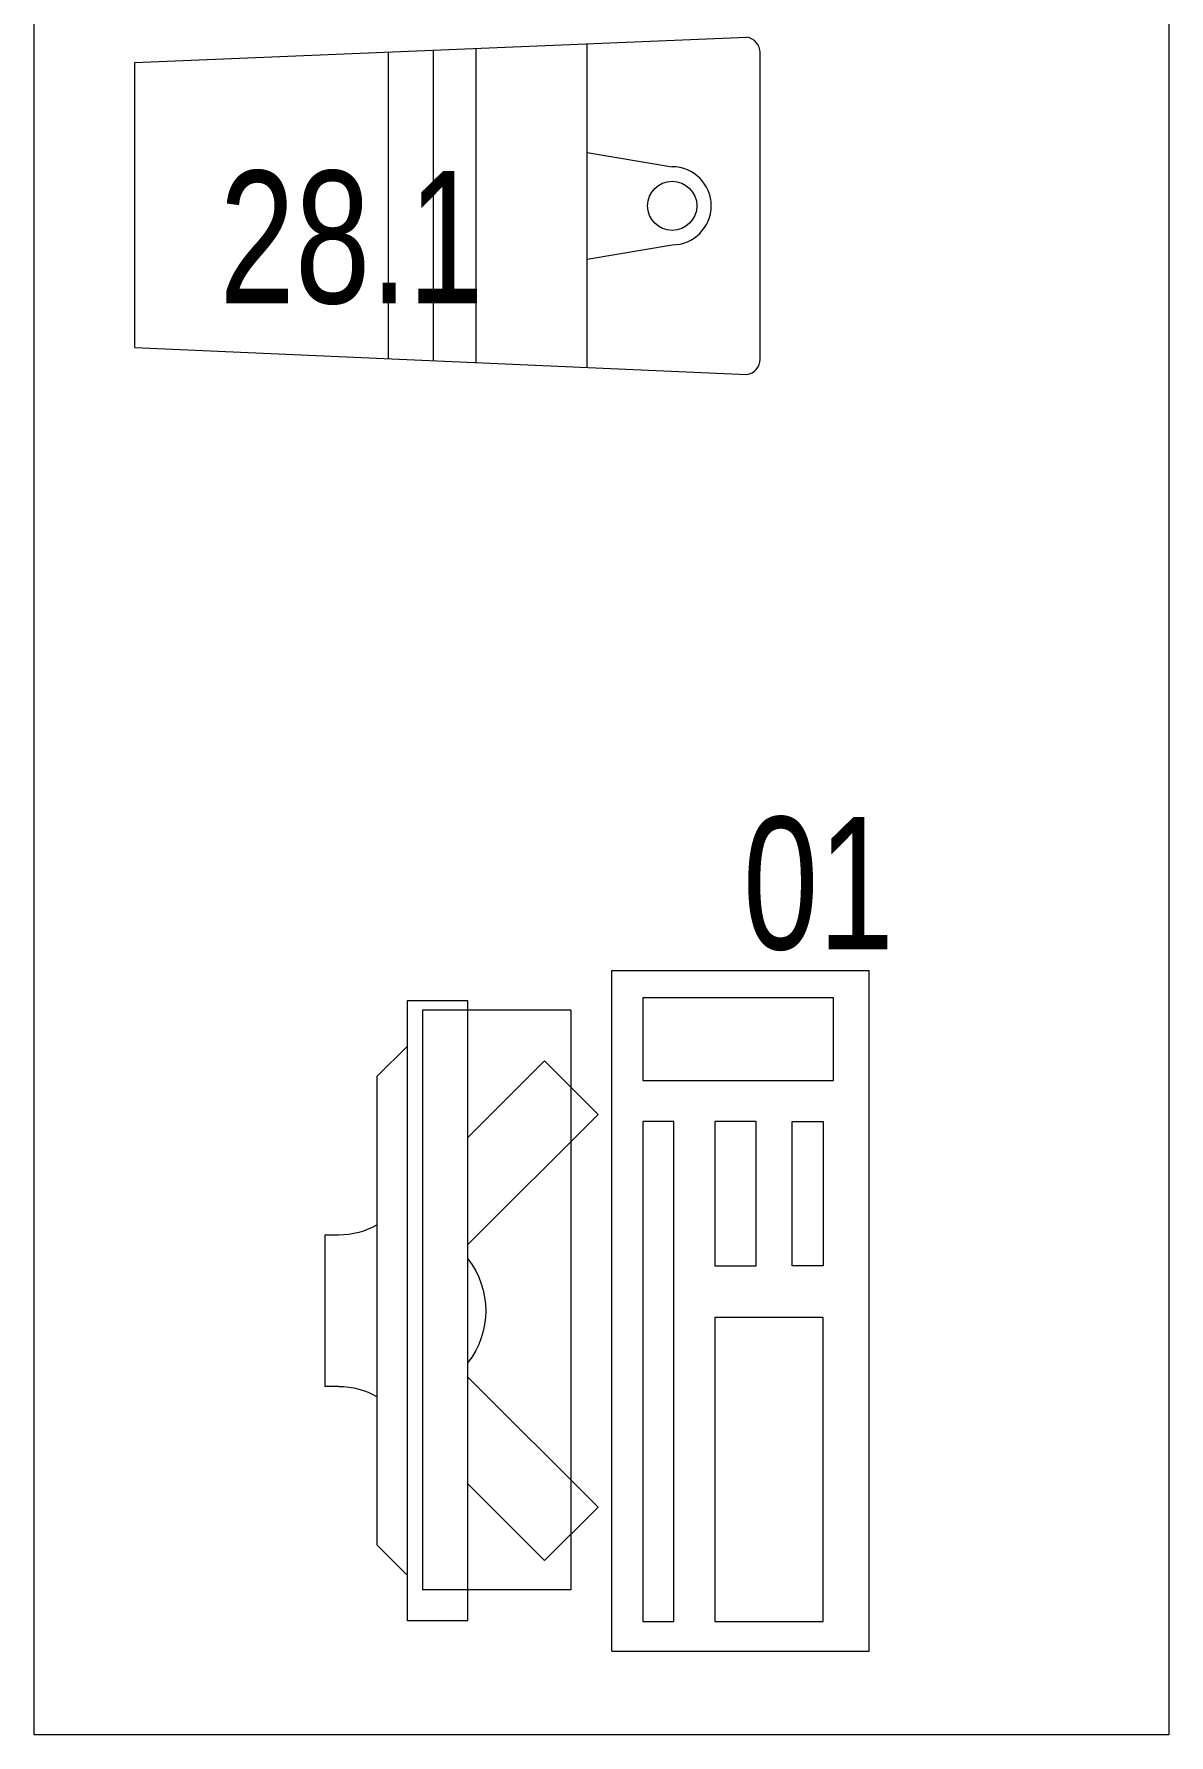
# Model space of a CAD drawing. Header units: millimetres. Extents: x -2143172 to 5255, y -610845 to 279739.
# Drawn here: x -1250681 to -1249931, y -30140 to -29016 of the extents above; entities that cross this region are included whole.
import ezdxf

# ---------------------------------------------------------------- set-up
doc = ezdxf.new("R2010")
doc.units = ezdxf.units.MM
doc.header["$LTSCALE"] = 30
doc.linetypes.add('HIDDEN', pattern=[9.525, 6.35, -3.175])
doc.layers.get('0').update_dxf_attribs({"lineweight": 5})
doc.layers.add('72_EGR_EQP_TAG', color=142, linetype='Continuous', lineweight=5)
doc.layers.add('LOADING', color=163, linetype='Continuous', lineweight=5)
doc.styles.add('X3G_ENTITY_257CFD', font='swisscl.ttf', dxfattribs={"height": 200})

# ---------------------------------------------------------------- blocks, each defined once
blk = doc.blocks.new('ITCWLS1-P')
for p, q in [((-0.17, 0.45), (-0.17, 0)), ((-0.17, 0.45), (0, 0.45)), ((0, 0.45), (0, 0)), ((-0.2651, 0.43, 0), (-0.3051, 0.43, 0)), ((-0.3051, 0.43, 0), (-0.3051, 0.02, 0)), ((-0.2651, 0.43, 0), (-0.2651, 0.02, 0)), ((-0.1496, 0.4305), (-0.1291, 0.4305)), ((-0.1291, 0.4305), (-0.1291, 0.4089)), ((-0.3251, 0.38, 0), (-0.3051, 0.4, 0)), ((-0.3251, 0.38, 0), (-0.3251, 0.07, 0)), ((-0.3251, 0.07, 0), (-0.3051, 0.05, 0)), ((-0.3051, 0.02, 0), (-0.2651, 0.02, 0)), ((-0.17, 0), (0, 0))]:
    blk.add_line(p, q)
at = {"color": 8, "linetype": 'HIDDEN'}
for p, q in [((-0.197, 0.4094), (-0.295, 0.4094)), ((-0.295, 0.0264), (-0.295, 0.4094)), ((-0.197, 0.0264), (-0.197, 0.4094)), ((-0.197, 0.0264), (-0.295, 0.0264))]:
    blk.add_line(p, q, dxfattribs=at)
at = {"color": 1, "extrusion": (2.48281e-10, 3.18408e-10, -1)}
for p, q in [((-0.2651, 0.3395), (-0.2144, 0.3902)), ((-0.1791, 0.3548), (-0.2144, 0.3902)), ((-0.2651, 0.2688), (-0.1791, 0.3548))]:
    blk.add_line(p, q, dxfattribs=at)
at = {"color": 1}
for p, q in [((-0.3503, 0.275), (-0.3596, 0.275)), ((-0.3596, 0.175), (-0.3596, 0.275)), ((-0.3503, 0.175), (-0.3596, 0.175))]:
    blk.add_line(p, q, dxfattribs=at)
at = {"color": 1, "extrusion": (2.48281e-10, -3.18408e-10, -1)}
for p, q in [((-0.2651, 0.1812), (-0.1791, 0.0952)), ((-0.2651, 0.1105), (-0.2144, 0.0598)), ((-0.1791, 0.0952), (-0.2144, 0.0598))]:
    blk.add_line(p, q, dxfattribs=at)
blk.add_lwpolyline([(-0.1291, 0.4089), (-0.1291, 0.1), (-0.1496, 0.1), (-0.1496, 0.4305)])
for points in [[(-0.1019, 0.4305), (-0.0304, 0.4305), (-0.0304, 0.2294), (-0.1019, 0.2294)], [(-0.1019, 0.1954), (-0.0747, 0.1954), (-0.0747, 0.1), (-0.1019, 0.1)], [(-0.0304, 0.1954), (-0.0508, 0.1954), (-0.0508, 0.1), (-0.0304, 0.1)], [(-0.1496, 0.0727), (-0.0236, 0.0727), (-0.0236, 0.0182), (-0.1496, 0.0182)]]:
    blk.add_lwpolyline(points, close=True)
at = {"color": 250, "linetype": 'Continuous'}
for points in [[(-0.1496, 0.1), (-0.1496, 0.1), (-0.1496, 0.1), (-0.1496, 0.1), (-0.1496, 0.1), (-0.1496, 0.1), (-0.1496, 0.1), (-0.1496, 0.1), (-0.1496, 0.1)], [(-0.1496, 0.1), (-0.1496, 0.1), (-0.1496, 0.1), (-0.1496, 0.1), (-0.1496, 0.1), (-0.1496, 0.1), (-0.1496, 0.1), (-0.1496, 0.1), (-0.1496, 0.1), (-0.1496, 0.1), (-0.1496, 0.1), (-0.1496, 0.1), (-0.1496, 0.1), (-0.1496, 0.1), (-0.1496, 0.1), (-0.1496, 0.1), (-0.1496, 0.1), (-0.1496, 0.1)], [(-0.1496, 0.1), (-0.1496, 0.1), (-0.1496, 0.1), (-0.1496, 0.1), (-0.1496, 0.1), (-0.1496, 0.1), (-0.1496, 0.1), (-0.1496, 0.1), (-0.1496, 0.1), (-0.1496, 0.1)], [(-0.1496, 0.1), (-0.1496, 0.1), (-0.1496, 0.1), (-0.1496, 0.1), (-0.1496, 0.1), (-0.1496, 0.1), (-0.1496, 0.1)], [(-0.1496, 0.1), (-0.1496, 0.1), (-0.1496, 0.1), (-0.1496, 0.1), (-0.1496, 0.1), (-0.1496, 0.1), (-0.1496, 0.1), (-0.1496, 0.1), (-0.1496, 0.1), (-0.1496, 0.1)], [(-0.1496, 0.1), (-0.1496, 0.1), (-0.1496, 0.1), (-0.1496, 0.1), (-0.1496, 0.1), (-0.1496, 0.1), (-0.1496, 0.1), (-0.1496, 0.1), (-0.1496, 0.1), (-0.1496, 0.1), (-0.1496, 0.1), (-0.1496, 0.1), (-0.1496, 0.1), (-0.1496, 0.1), (-0.1496, 0.1)], [(-0.1496, 0.1), (-0.1496, 0.1), (-0.1496, 0.1), (-0.1496, 0.1), (-0.1496, 0.1), (-0.1496, 0.1), (-0.1496, 0.1), (-0.1496, 0.1), (-0.1496, 0.1), (-0.1496, 0.1)], [(-0.1496, 0.1), (-0.1496, 0.1), (-0.1496, 0.1), (-0.1496, 0.1), (-0.1496, 0.1), (-0.1496, 0.1), (-0.1496, 0.1), (-0.1496, 0.1), (-0.1496, 0.1), (-0.1496, 0.1)], [(-0.1496, 0.1), (-0.1496, 0.1), (-0.1496, 0.1), (-0.1496, 0.1), (-0.1496, 0.1), (-0.1496, 0.1), (-0.1496, 0.1), (-0.1496, 0.1), (-0.1496, 0.1), (-0.1496, 0.1), (-0.1496, 0.1), (-0.1496, 0.1), (-0.1496, 0.1), (-0.1496, 0.1), (-0.1496, 0.1), (-0.1496, 0.1), (-0.1496, 0.1), (-0.1496, 0.1), (-0.1496, 0.1), (-0.1496, 0.1), (-0.1496, 0.1), (-0.1496, 0.1), (-0.1496, 0.1), (-0.1496, 0.1), (-0.1496, 0.1), (-0.1496, 0.1), (-0.1496, 0.1), (-0.1496, 0.1), (-0.1496, 0.1), (-0.1496, 0.1), (-0.1496, 0.1), (-0.1496, 0.1), (-0.1496, 0.1), (-0.1496, 0.1), (-0.1496, 0.1), (-0.1496, 0.1), (-0.1496, 0.1), (-0.1496, 0.1), (-0.1496, 0.1), (-0.1496, 0.1), (-0.1496, 0.1), (-0.1496, 0.1), (-0.1496, 0.1), (-0.1496, 0.1), (-0.1496, 0.1), (-0.1496, 0.1), (-0.1496, 0.1), (-0.1496, 0.1), (-0.1496, 0.1), (-0.1496, 0.1), (-0.1496, 0.1), (-0.1496, 0.1), (-0.1496, 0.1), (-0.1496, 0.1)], [(-0.1496, 0.1), (-0.1496, 0.1), (-0.1496, 0.1), (-0.1496, 0.1), (-0.1496, 0.1), (-0.1496, 0.1), (-0.1496, 0.1), (-0.1496, 0.1), (-0.1496, 0.1), (-0.1496, 0.1), (-0.1496, 0.1), (-0.1496, 0.1), (-0.1496, 0.1), (-0.1496, 0.1), (-0.1496, 0.1), (-0.1496, 0.1), (-0.1496, 0.1), (-0.1496, 0.1), (-0.1496, 0.1), (-0.1496, 0.1), (-0.1496, 0.1), (-0.1496, 0.1), (-0.1496, 0.1), (-0.1496, 0.1), (-0.1496, 0.1), (-0.1496, 0.1), (-0.1496, 0.1), (-0.1496, 0.1), (-0.1496, 0.1), (-0.1496, 0.1), (-0.1496, 0.1), (-0.1496, 0.1), (-0.1496, 0.1), (-0.1496, 0.1), (-0.1496, 0.1), (-0.1496, 0.1), (-0.1496, 0.1), (-0.1496, 0.1), (-0.1496, 0.1), (-0.1496, 0.1), (-0.1496, 0.1), (-0.1496, 0.1), (-0.1496, 0.1), (-0.1496, 0.1), (-0.1496, 0.1), (-0.1496, 0.1), (-0.1496, 0.1), (-0.1496, 0.1), (-0.1496, 0.1), (-0.1496, 0.1), (-0.1496, 0.1), (-0.1496, 0.1), (-0.1496, 0.1), (-0.1496, 0.1), (-0.1496, 0.1), (-0.1496, 0.1), (-0.1496, 0.1), (-0.1496, 0.1), (-0.1496, 0.1), (-0.1496, 0.1), (-0.1496, 0.1), (-0.1496, 0.1), (-0.1496, 0.1), (-0.1496, 0.1), (-0.1496, 0.1), (-0.1496, 0.1), (-0.1496, 0.1), (-0.1496, 0.1), (-0.1496, 0.1), (-0.1496, 0.1), (-0.1496, 0.1), (-0.1496, 0.1), (-0.1496, 0.1), (-0.1496, 0.1), (-0.1496, 0.1), (-0.1496, 0.1), (-0.1496, 0.1), (-0.1496, 0.1), (-0.1496, 0.1), (-0.1496, 0.1), (-0.1496, 0.1), (-0.1496, 0.1), (-0.1496, 0.1), (-0.1496, 0.1), (-0.1496, 0.1), (-0.1496, 0.1), (-0.1496, 0.1), (-0.1496, 0.1), (-0.1496, 0.1)], [(-0.1496, 0.1), (-0.1496, 0.1), (-0.1496, 0.1), (-0.1496, 0.1), (-0.1496, 0.1), (-0.1496, 0.1), (-0.1496, 0.1), (-0.1496, 0.1), (-0.1496, 0.1), (-0.1496, 0.1), (-0.1496, 0.1), (-0.1496, 0.1)], [(-0.1496, 0.1), (-0.1496, 0.1), (-0.1496, 0.1), (-0.1496, 0.1), (-0.1496, 0.1), (-0.1496, 0.1), (-0.1496, 0.1)], [(-0.1496, 0.1), (-0.1496, 0.1), (-0.1496, 0.1), (-0.1496, 0.1), (-0.1496, 0.1), (-0.1496, 0.1), (-0.1496, 0.1), (-0.1496, 0.1), (-0.1496, 0.1), (-0.1496, 0.1), (-0.1496, 0.1), (-0.1496, 0.1), (-0.1496, 0.1), (-0.1496, 0.1), (-0.1496, 0.1), (-0.1496, 0.1), (-0.1496, 0.1)], [(-0.1496, 0.1), (-0.1496, 0.1), (-0.1496, 0.1), (-0.1496, 0.1), (-0.1496, 0.1), (-0.1496, 0.1), (-0.1496, 0.1), (-0.1496, 0.1), (-0.1496, 0.1), (-0.1496, 0.1), (-0.1496, 0.1), (-0.1496, 0.1), (-0.1496, 0.1), (-0.1496, 0.1), (-0.1496, 0.1), (-0.1496, 0.1), (-0.1496, 0.1), (-0.1496, 0.1), (-0.1496, 0.1), (-0.1496, 0.1), (-0.1496, 0.1), (-0.1496, 0.1), (-0.1496, 0.1), (-0.1496, 0.1), (-0.1496, 0.1), (-0.1496, 0.1), (-0.1496, 0.1), (-0.1496, 0.1), (-0.1496, 0.1), (-0.1496, 0.1), (-0.1496, 0.1), (-0.1496, 0.1), (-0.1496, 0.1), (-0.1496, 0.1), (-0.1496, 0.1), (-0.1496, 0.1), (-0.1496, 0.1), (-0.1496, 0.1), (-0.1496, 0.1), (-0.1496, 0.1), (-0.1496, 0.1), (-0.1496, 0.1), (-0.1496, 0.1), (-0.1496, 0.1), (-0.1496, 0.1), (-0.1496, 0.1), (-0.1496, 0.1), (-0.1496, 0.1), (-0.1496, 0.1), (-0.1496, 0.1), (-0.1496, 0.1), (-0.1496, 0.1), (-0.1496, 0.1), (-0.1496, 0.1), (-0.1496, 0.1), (-0.1496, 0.1), (-0.1496, 0.1), (-0.1496, 0.1), (-0.1496, 0.1), (-0.1496, 0.1), (-0.1496, 0.1), (-0.1496, 0.1), (-0.1496, 0.1), (-0.1496, 0.1), (-0.1496, 0.1), (-0.1496, 0.1), (-0.1496, 0.1), (-0.1496, 0.1), (-0.1496, 0.1), (-0.1496, 0.1), (-0.1496, 0.1), (-0.1496, 0.1), (-0.1496, 0.1), (-0.1496, 0.1), (-0.1496, 0.1), (-0.1496, 0.1), (-0.1496, 0.1), (-0.1496, 0.1), (-0.1496, 0.1), (-0.1496, 0.1), (-0.1496, 0.1), (-0.1496, 0.1), (-0.1496, 0.1), (-0.1496, 0.1), (-0.1496, 0.1), (-0.1496, 0.1), (-0.1496, 0.1), (-0.1496, 0.1), (-0.1496, 0.1), (-0.1496, 0.1), (-0.1496, 0.1), (-0.1496, 0.1), (-0.1496, 0.1), (-0.1496, 0.1), (-0.1496, 0.1), (-0.1496, 0.1), (-0.1496, 0.1), (-0.1496, 0.1), (-0.1496, 0.1), (-0.1496, 0.1), (-0.1496, 0.1), (-0.1496, 0.1), (-0.1496, 0.1), (-0.1496, 0.1), (-0.1496, 0.1), (-0.1496, 0.1), (-0.1496, 0.1), (-0.1496, 0.1), (-0.1496, 0.1), (-0.1496, 0.1), (-0.1496, 0.1)], [(-0.1496, 0.1), (-0.1496, 0.1), (-0.1496, 0.1), (-0.1496, 0.1), (-0.1496, 0.1), (-0.1496, 0.1), (-0.1496, 0.1), (-0.1496, 0.1)]]:
    blk.add_lwpolyline(points, dxfattribs=at)
for points in [[(-0.1496, 0.1), (-0.1496, 0.1), (-0.1496, 0.1), (-0.1496, 0.1), (-0.1496, 0.1), (-0.1496, 0.1), (-0.1496, 0.1), (-0.1496, 0.1), (-0.1496, 0.1), (-0.1496, 0.1), (-0.1496, 0.1), (-0.1496, 0.1), (-0.1496, 0.1), (-0.1496, 0.1), (-0.1496, 0.1), (-0.1496, 0.1), (-0.1496, 0.1), (-0.1496, 0.1), (-0.1496, 0.1), (-0.1496, 0.1), (-0.1496, 0.1), (-0.1496, 0.1), (-0.1496, 0.1), (-0.1496, 0.1), (-0.1496, 0.1), (-0.1496, 0.1), (-0.1496, 0.1), (-0.1496, 0.1), (-0.1496, 0.1), (-0.1496, 0.1), (-0.1496, 0.1), (-0.1496, 0.1), (-0.1496, 0.1), (-0.1496, 0.1), (-0.1496, 0.1), (-0.1496, 0.1), (-0.1496, 0.1), (-0.1496, 0.1), (-0.1496, 0.1), (-0.1496, 0.1), (-0.1496, 0.1), (-0.1496, 0.1), (-0.1496, 0.1), (-0.1496, 0.1), (-0.1496, 0.1), (-0.1496, 0.1), (-0.1496, 0.1), (-0.1496, 0.1), (-0.1496, 0.1), (-0.1496, 0.1), (-0.1496, 0.1), (-0.1496, 0.1), (-0.1496, 0.1), (-0.1496, 0.1), (-0.1496, 0.1), (-0.1496, 0.1), (-0.1496, 0.1), (-0.1496, 0.1), (-0.1496, 0.1), (-0.1496, 0.1), (-0.1496, 0.1), (-0.1496, 0.1), (-0.1496, 0.1), (-0.1496, 0.1), (-0.1496, 0.1), (-0.1496, 0.1), (-0.1496, 0.1), (-0.1496, 0.1), (-0.1496, 0.1), (-0.1496, 0.1), (-0.1496, 0.1), (-0.1496, 0.1), (-0.1496, 0.1), (-0.1496, 0.1), (-0.1496, 0.1), (-0.1496, 0.1), (-0.1496, 0.1), (-0.1496, 0.1), (-0.1496, 0.1), (-0.1496, 0.1), (-0.1496, 0.1), (-0.1496, 0.1), (-0.1496, 0.1), (-0.1496, 0.1), (-0.1496, 0.1), (-0.1496, 0.1), (-0.1496, 0.1), (-0.1496, 0.1), (-0.1496, 0.1), (-0.1496, 0.1), (-0.1496, 0.1), (-0.1496, 0.1), (-0.1496, 0.1), (-0.1496, 0.1), (-0.1496, 0.1), (-0.1496, 0.1), (-0.1496, 0.1), (-0.1496, 0.1), (-0.1496, 0.1), (-0.1496, 0.1), (-0.1496, 0.1), (-0.1496, 0.1), (-0.1496, 0.1), (-0.1496, 0.1), (-0.1496, 0.1), (-0.1496, 0.1), (-0.1496, 0.1), (-0.1496, 0.1), (-0.1496, 0.1), (-0.1496, 0.1), (-0.1496, 0.1), (-0.1496, 0.1), (-0.1496, 0.1), (-0.1496, 0.1), (-0.1496, 0.1), (-0.1496, 0.1), (-0.1496, 0.1), (-0.1496, 0.1), (-0.1496, 0.1), (-0.1496, 0.1), (-0.1496, 0.1), (-0.1496, 0.1), (-0.1496, 0.1), (-0.1496, 0.1), (-0.1496, 0.1), (-0.1496, 0.1), (-0.1496, 0.1), (-0.1496, 0.1), (-0.1496, 0.1), (-0.1496, 0.1), (-0.1496, 0.1), (-0.1496, 0.1), (-0.1496, 0.1), (-0.1496, 0.1), (-0.1496, 0.1), (-0.1496, 0.1), (-0.1496, 0.1), (-0.1496, 0.1), (-0.1496, 0.1), (-0.1496, 0.1), (-0.1496, 0.1), (-0.1496, 0.1), (-0.1496, 0.1), (-0.1496, 0.1), (-0.1496, 0.1), (-0.1496, 0.1), (-0.1496, 0.1), (-0.1496, 0.1), (-0.1496, 0.1), (-0.1496, 0.1), (-0.1496, 0.1), (-0.1496, 0.1), (-0.1496, 0.1), (-0.1496, 0.1), (-0.1496, 0.1), (-0.1496, 0.1), (-0.1496, 0.1), (-0.1496, 0.1), (-0.1496, 0.1), (-0.1496, 0.1), (-0.1496, 0.1), (-0.1496, 0.1), (-0.1496, 0.1), (-0.1496, 0.1), (-0.1496, 0.1), (-0.1496, 0.1), (-0.1496, 0.1), (-0.1496, 0.1), (-0.1496, 0.1), (-0.1496, 0.1), (-0.1496, 0.1), (-0.1496, 0.1), (-0.1496, 0.1), (-0.1496, 0.1), (-0.1496, 0.1), (-0.1496, 0.1), (-0.1496, 0.1), (-0.1496, 0.1), (-0.1496, 0.1), (-0.1496, 0.1), (-0.1496, 0.1), (-0.1496, 0.1), (-0.1496, 0.1), (-0.1496, 0.1), (-0.1496, 0.1), (-0.1496, 0.1), (-0.1496, 0.1), (-0.1496, 0.1), (-0.1496, 0.1), (-0.1496, 0.1), (-0.1496, 0.1), (-0.1496, 0.1), (-0.1496, 0.1), (-0.1496, 0.1), (-0.1496, 0.1), (-0.1496, 0.1), (-0.1496, 0.1), (-0.1496, 0.1), (-0.1496, 0.1), (-0.1496, 0.1), (-0.1496, 0.1), (-0.1496, 0.1), (-0.1496, 0.1), (-0.1496, 0.1), (-0.1496, 0.1), (-0.1496, 0.1), (-0.1496, 0.1), (-0.1496, 0.1), (-0.1496, 0.1), (-0.1496, 0.1), (-0.1496, 0.1), (-0.1496, 0.1), (-0.1496, 0.1), (-0.1496, 0.1), (-0.1496, 0.1), (-0.1496, 0.1), (-0.1496, 0.1), (-0.1496, 0.1), (-0.1496, 0.1), (-0.1496, 0.1), (-0.1496, 0.1), (-0.1496, 0.1), (-0.1496, 0.1), (-0.1496, 0.1), (-0.1496, 0.1), (-0.1496, 0.1), (-0.1496, 0.1), (-0.1496, 0.1), (-0.1496, 0.1), (-0.1496, 0.1), (-0.1496, 0.1), (-0.1496, 0.1), (-0.1496, 0.1), (-0.1496, 0.1), (-0.1496, 0.1), (-0.1496, 0.1), (-0.1496, 0.1), (-0.1496, 0.1), (-0.1496, 0.1), (-0.1496, 0.1), (-0.1496, 0.1), (-0.1496, 0.1), (-0.1496, 0.1), (-0.1496, 0.1), (-0.1496, 0.1), (-0.1496, 0.1), (-0.1496, 0.1), (-0.1496, 0.1), (-0.1496, 0.1), (-0.1496, 0.1), (-0.1496, 0.1), (-0.1496, 0.1), (-0.1496, 0.1), (-0.1496, 0.1), (-0.1496, 0.1), (-0.1496, 0.1), (-0.1496, 0.1), (-0.1496, 0.1), (-0.1496, 0.1), (-0.1496, 0.1), (-0.1496, 0.1), (-0.1496, 0.1), (-0.1496, 0.1), (-0.1496, 0.1), (-0.1496, 0.1), (-0.1496, 0.1), (-0.1496, 0.1), (-0.1496, 0.1), (-0.1496, 0.1), (-0.1496, 0.1), (-0.1496, 0.1), (-0.1496, 0.1), (-0.1496, 0.1), (-0.1496, 0.1), (-0.1496, 0.1), (-0.1496, 0.1), (-0.1496, 0.1)], [(-0.1496, 0.1), (-0.1496, 0.1), (-0.1496, 0.1), (-0.1496, 0.1), (-0.1496, 0.1), (-0.1496, 0.1), (-0.1496, 0.1), (-0.1496, 0.1), (-0.1496, 0.1), (-0.1496, 0.1), (-0.1496, 0.1), (-0.1496, 0.1), (-0.1496, 0.1), (-0.1496, 0.1), (-0.1496, 0.1), (-0.1496, 0.1), (-0.1496, 0.1), (-0.1496, 0.1), (-0.1496, 0.1), (-0.1496, 0.1), (-0.1496, 0.1), (-0.1496, 0.1), (-0.1496, 0.1), (-0.1496, 0.1), (-0.1496, 0.1), (-0.1496, 0.1), (-0.1496, 0.1), (-0.1496, 0.1), (-0.1496, 0.1), (-0.1496, 0.1), (-0.1496, 0.1), (-0.1496, 0.1), (-0.1496, 0.1), (-0.1496, 0.1), (-0.1496, 0.1), (-0.1496, 0.1), (-0.1496, 0.1), (-0.1496, 0.1), (-0.1496, 0.1), (-0.1496, 0.1), (-0.1496, 0.1), (-0.1496, 0.1), (-0.1496, 0.1), (-0.1496, 0.1), (-0.1496, 0.1), (-0.1496, 0.1), (-0.1496, 0.1), (-0.1496, 0.1), (-0.1496, 0.1), (-0.1496, 0.1), (-0.1496, 0.1), (-0.1496, 0.1), (-0.1496, 0.1), (-0.1496, 0.1), (-0.1496, 0.1), (-0.1496, 0.1), (-0.1496, 0.1), (-0.1496, 0.1), (-0.1496, 0.1), (-0.1496, 0.1), (-0.1496, 0.1), (-0.1496, 0.1), (-0.1496, 0.1), (-0.1496, 0.1), (-0.1496, 0.1), (-0.1496, 0.1), (-0.1496, 0.1), (-0.1496, 0.1), (-0.1496, 0.1), (-0.1496, 0.1), (-0.1496, 0.1), (-0.1496, 0.1), (-0.1496, 0.1), (-0.1496, 0.1), (-0.1496, 0.1), (-0.1496, 0.1), (-0.1496, 0.1), (-0.1496, 0.1), (-0.1496, 0.1), (-0.1496, 0.1), (-0.1496, 0.1), (-0.1496, 0.1), (-0.1496, 0.1), (-0.1496, 0.1), (-0.1496, 0.1), (-0.1496, 0.1), (-0.1496, 0.1), (-0.1496, 0.1), (-0.1496, 0.1), (-0.1496, 0.1), (-0.1496, 0.1), (-0.1496, 0.1), (-0.1496, 0.1), (-0.1496, 0.1), (-0.1496, 0.1), (-0.1496, 0.1), (-0.1496, 0.1), (-0.1496, 0.1), (-0.1496, 0.1), (-0.1496, 0.1), (-0.1496, 0.1), (-0.1496, 0.1), (-0.1496, 0.1), (-0.1496, 0.1), (-0.1496, 0.1), (-0.1496, 0.1), (-0.1496, 0.1), (-0.1496, 0.1), (-0.1496, 0.1), (-0.1496, 0.1), (-0.1496, 0.1), (-0.1496, 0.1), (-0.1496, 0.1), (-0.1496, 0.1), (-0.1496, 0.1), (-0.1496, 0.1), (-0.1496, 0.1), (-0.1496, 0.1), (-0.1496, 0.1), (-0.1496, 0.1), (-0.1496, 0.1), (-0.1496, 0.1), (-0.1496, 0.1), (-0.1496, 0.1), (-0.1496, 0.1), (-0.1496, 0.1), (-0.1496, 0.1), (-0.1496, 0.1), (-0.1496, 0.1), (-0.1496, 0.1), (-0.1496, 0.1), (-0.1496, 0.1), (-0.1496, 0.1), (-0.1496, 0.1), (-0.1496, 0.1), (-0.1496, 0.1), (-0.1496, 0.1), (-0.1496, 0.1), (-0.1496, 0.1), (-0.1496, 0.1), (-0.1496, 0.1), (-0.1496, 0.1), (-0.1496, 0.1), (-0.1496, 0.1), (-0.1496, 0.1), (-0.1496, 0.1), (-0.1496, 0.1), (-0.1496, 0.1), (-0.1496, 0.1), (-0.1496, 0.1), (-0.1496, 0.1), (-0.1496, 0.1), (-0.1496, 0.1), (-0.1496, 0.1), (-0.1496, 0.1), (-0.1496, 0.1), (-0.1496, 0.1), (-0.1496, 0.1), (-0.1496, 0.1), (-0.1496, 0.1), (-0.1496, 0.1), (-0.1496, 0.1), (-0.1496, 0.1), (-0.1496, 0.1), (-0.1496, 0.1), (-0.1496, 0.1), (-0.1496, 0.1), (-0.1496, 0.1), (-0.1496, 0.1), (-0.1496, 0.1), (-0.1496, 0.1), (-0.1496, 0.1), (-0.1496, 0.1), (-0.1496, 0.1), (-0.1496, 0.1), (-0.1496, 0.1), (-0.1496, 0.1), (-0.1496, 0.1), (-0.1496, 0.1), (-0.1496, 0.1), (-0.1496, 0.1), (-0.1496, 0.1), (-0.1496, 0.1), (-0.1496, 0.1), (-0.1496, 0.1), (-0.1496, 0.1), (-0.1496, 0.1), (-0.1496, 0.1), (-0.1496, 0.1), (-0.1496, 0.1), (-0.1496, 0.1), (-0.1496, 0.1), (-0.1496, 0.1), (-0.1496, 0.1), (-0.1496, 0.1), (-0.1496, 0.1), (-0.1496, 0.1), (-0.1496, 0.1), (-0.1496, 0.1), (-0.1496, 0.1), (-0.1496, 0.1), (-0.1496, 0.1), (-0.1496, 0.1), (-0.1496, 0.1), (-0.1496, 0.1), (-0.1496, 0.1), (-0.1496, 0.1), (-0.1496, 0.1), (-0.1496, 0.1), (-0.1496, 0.1), (-0.1496, 0.1), (-0.1496, 0.1), (-0.1496, 0.1), (-0.1496, 0.1)], [(-0.1496, 0.1), (-0.1496, 0.1), (-0.1496, 0.1), (-0.1496, 0.1), (-0.1496, 0.1), (-0.1496, 0.1), (-0.1496, 0.1), (-0.1496, 0.1), (-0.1496, 0.1), (-0.1496, 0.1), (-0.1496, 0.1), (-0.1496, 0.1), (-0.1496, 0.1), (-0.1496, 0.1), (-0.1496, 0.1), (-0.1496, 0.1), (-0.1496, 0.1), (-0.1496, 0.1), (-0.1496, 0.1), (-0.1496, 0.1), (-0.1496, 0.1), (-0.1496, 0.1), (-0.1496, 0.1), (-0.1496, 0.1), (-0.1496, 0.1), (-0.1496, 0.1), (-0.1496, 0.1), (-0.1496, 0.1), (-0.1496, 0.1), (-0.1496, 0.1), (-0.1496, 0.1), (-0.1496, 0.1), (-0.1496, 0.1), (-0.1496, 0.1), (-0.1496, 0.1), (-0.1496, 0.1), (-0.1496, 0.1), (-0.1496, 0.1), (-0.1496, 0.1), (-0.1496, 0.1), (-0.1496, 0.1), (-0.1496, 0.1), (-0.1496, 0.1), (-0.1496, 0.1), (-0.1496, 0.1), (-0.1496, 0.1), (-0.1496, 0.1), (-0.1496, 0.1), (-0.1496, 0.1), (-0.1496, 0.1), (-0.1496, 0.1), (-0.1496, 0.1), (-0.1496, 0.1), (-0.1496, 0.1), (-0.1496, 0.1), (-0.1496, 0.1), (-0.1496, 0.1), (-0.1496, 0.1), (-0.1496, 0.1), (-0.1496, 0.1), (-0.1496, 0.1), (-0.1496, 0.1), (-0.1496, 0.1), (-0.1496, 0.1), (-0.1496, 0.1), (-0.1496, 0.1), (-0.1496, 0.1), (-0.1496, 0.1), (-0.1496, 0.1), (-0.1496, 0.1), (-0.1496, 0.1), (-0.1496, 0.1), (-0.1496, 0.1), (-0.1496, 0.1), (-0.1496, 0.1), (-0.1496, 0.1), (-0.1496, 0.1), (-0.1496, 0.1), (-0.1496, 0.1), (-0.1496, 0.1), (-0.1496, 0.1), (-0.1496, 0.1), (-0.1496, 0.1), (-0.1496, 0.1), (-0.1496, 0.1), (-0.1496, 0.1), (-0.1496, 0.1), (-0.1496, 0.1), (-0.1496, 0.1), (-0.1496, 0.1), (-0.1496, 0.1), (-0.1496, 0.1), (-0.1496, 0.1), (-0.1496, 0.1), (-0.1496, 0.1), (-0.1496, 0.1), (-0.1496, 0.1), (-0.1496, 0.1), (-0.1496, 0.1), (-0.1496, 0.1), (-0.1496, 0.1), (-0.1496, 0.1), (-0.1496, 0.1), (-0.1496, 0.1), (-0.1496, 0.1), (-0.1496, 0.1), (-0.1496, 0.1), (-0.1496, 0.1), (-0.1496, 0.1), (-0.1496, 0.1), (-0.1496, 0.1), (-0.1496, 0.1), (-0.1496, 0.1), (-0.1496, 0.1), (-0.1496, 0.1), (-0.1496, 0.1), (-0.1496, 0.1), (-0.1496, 0.1), (-0.1496, 0.1), (-0.1496, 0.1), (-0.1496, 0.1), (-0.1496, 0.1), (-0.1496, 0.1), (-0.1496, 0.1), (-0.1496, 0.1), (-0.1496, 0.1), (-0.1496, 0.1), (-0.1496, 0.1), (-0.1496, 0.1), (-0.1496, 0.1), (-0.1496, 0.1), (-0.1496, 0.1), (-0.1496, 0.1), (-0.1496, 0.1), (-0.1496, 0.1), (-0.1496, 0.1), (-0.1496, 0.1), (-0.1496, 0.1), (-0.1496, 0.1), (-0.1496, 0.1), (-0.1496, 0.1), (-0.1496, 0.1), (-0.1496, 0.1), (-0.1496, 0.1), (-0.1496, 0.1), (-0.1496, 0.1), (-0.1496, 0.1), (-0.1496, 0.1), (-0.1496, 0.1), (-0.1496, 0.1), (-0.1496, 0.1), (-0.1496, 0.1), (-0.1496, 0.1), (-0.1496, 0.1), (-0.1496, 0.1), (-0.1496, 0.1), (-0.1496, 0.1), (-0.1496, 0.1), (-0.1496, 0.1), (-0.1496, 0.1), (-0.1496, 0.1), (-0.1496, 0.1), (-0.1496, 0.1), (-0.1496, 0.1), (-0.1496, 0.1), (-0.1496, 0.1), (-0.1496, 0.1), (-0.1496, 0.1), (-0.1496, 0.1), (-0.1496, 0.1), (-0.1496, 0.1), (-0.1496, 0.1), (-0.1496, 0.1), (-0.1496, 0.1), (-0.1496, 0.1), (-0.1496, 0.1), (-0.1496, 0.1), (-0.1496, 0.1), (-0.1496, 0.1), (-0.1496, 0.1), (-0.1496, 0.1), (-0.1496, 0.1), (-0.1496, 0.1), (-0.1496, 0.1), (-0.1496, 0.1), (-0.1496, 0.1), (-0.1496, 0.1), (-0.1496, 0.1), (-0.1496, 0.1), (-0.1496, 0.1), (-0.1496, 0.1), (-0.1496, 0.1), (-0.1496, 0.1), (-0.1496, 0.1), (-0.1496, 0.1), (-0.1496, 0.1), (-0.1496, 0.1), (-0.1496, 0.1), (-0.1496, 0.1), (-0.1496, 0.1), (-0.1496, 0.1), (-0.1496, 0.1), (-0.1496, 0.1), (-0.1496, 0.1), (-0.1496, 0.1), (-0.1496, 0.1), (-0.1496, 0.1), (-0.1496, 0.1), (-0.1496, 0.1), (-0.1496, 0.1), (-0.1496, 0.1), (-0.1496, 0.1), (-0.1496, 0.1), (-0.1496, 0.1), (-0.1496, 0.1), (-0.1496, 0.1), (-0.1496, 0.1), (-0.1496, 0.1), (-0.1496, 0.1)]]:
    blk.add_lwpolyline(points, close=True, dxfattribs=at)
at = {"color": 1}
for centre, radius, start, end in [((-0.3503, 0.325), 0.05, 270, 300.3093), ((-0.3089, 0.225), 0.0556, 321.9431, 38.0569), ((-0.3503, 0.125), 0.05, 59.6907, 90)]:
    blk.add_arc(centre, radius, start, end, dxfattribs=at)
blk = doc.blocks.new('28.1')
at = {"layer": 'LOADING'}
for p, q in [((-59566.5, -109878.5), (-59162, -109861.7)), ((-59398.7, -110074.2), (-59398.7, -109871.6)), ((-59369, -110075.5), (-59369, -109870.3)), ((-59340.8, -110076.8), (-59340.8, -109869.2)), ((-59267.4, -110080), (-59267.4, -109866.1)), ((-59153.1, -110074.6), (-59153.1, -109871.9)), ((-59566.5, -110066.8), (-59566.5, -109878.5)), ((-59267.4, -109938), (-59211.3, -109947.4)), ((-59267.4, -110008.5), (-59211.3, -109999)), ((-59566.5, -110066.8), (-59162, -110084.7))]:
    blk.add_line(p, q, dxfattribs=at)
blk.add_circle((-59211.3, -109973.2), 16.3, dxfattribs=at)
for centre, radius, start, end in [((-59163.4, -109871.9), 10.2, 360, 82.1904), ((-59211.3, -109973.2), 25.8, 270, 90), ((-59163.4, -110074.6), 10.2, 277.8096, 360)]:
    blk.add_arc(centre, radius, start, end, dxfattribs=at)

msp = doc.modelspace()

# ---------------------------------------------------------------- linework, layer by layer
at = {"layer": 'LOADING', "elevation": -0.1}
msp.add_lwpolyline([(-1249930.8, -30140.2), (-1250680.8, -30140.2), (-1250680.8, -28640.2), (-1249930.8, -28640.2)], close=True, dxfattribs=at)

# ---------------------------------------------------------------- block references
at = {"layer": 'LOADING'}
msp.add_blockref('28.1', (-1191047.8, 80843.8, -0.2), dxfattribs=at)
at = {"layer": 'LOADING', "extrusion": (8.01373e-06, -1.93989e-16, 1), "xscale": -1000.000000000013, "yscale": 1000.000000000013, "zscale": 1000.000000000013, "rotation": 180}
msp.add_blockref('ITCWLS1-P', (-1250129, -29634.8, -10.1), dxfattribs=at)

# ---------------------------------------------------------------- texts
at = {"layer": '72_EGR_EQP_TAG', "char_height": 87.47, "attachment_point": 2, "style": 'X3G_ENTITY_257CFD'}
for s, insert in [('28.1', (-1250471, -29106.3, -0.1)), ('01', (-1250162.5, -29533.4, -0.1))]:
    msp.add_mtext(s, dxfattribs=dict(at, insert=insert))

doc.saveas('drawing.dxf')
